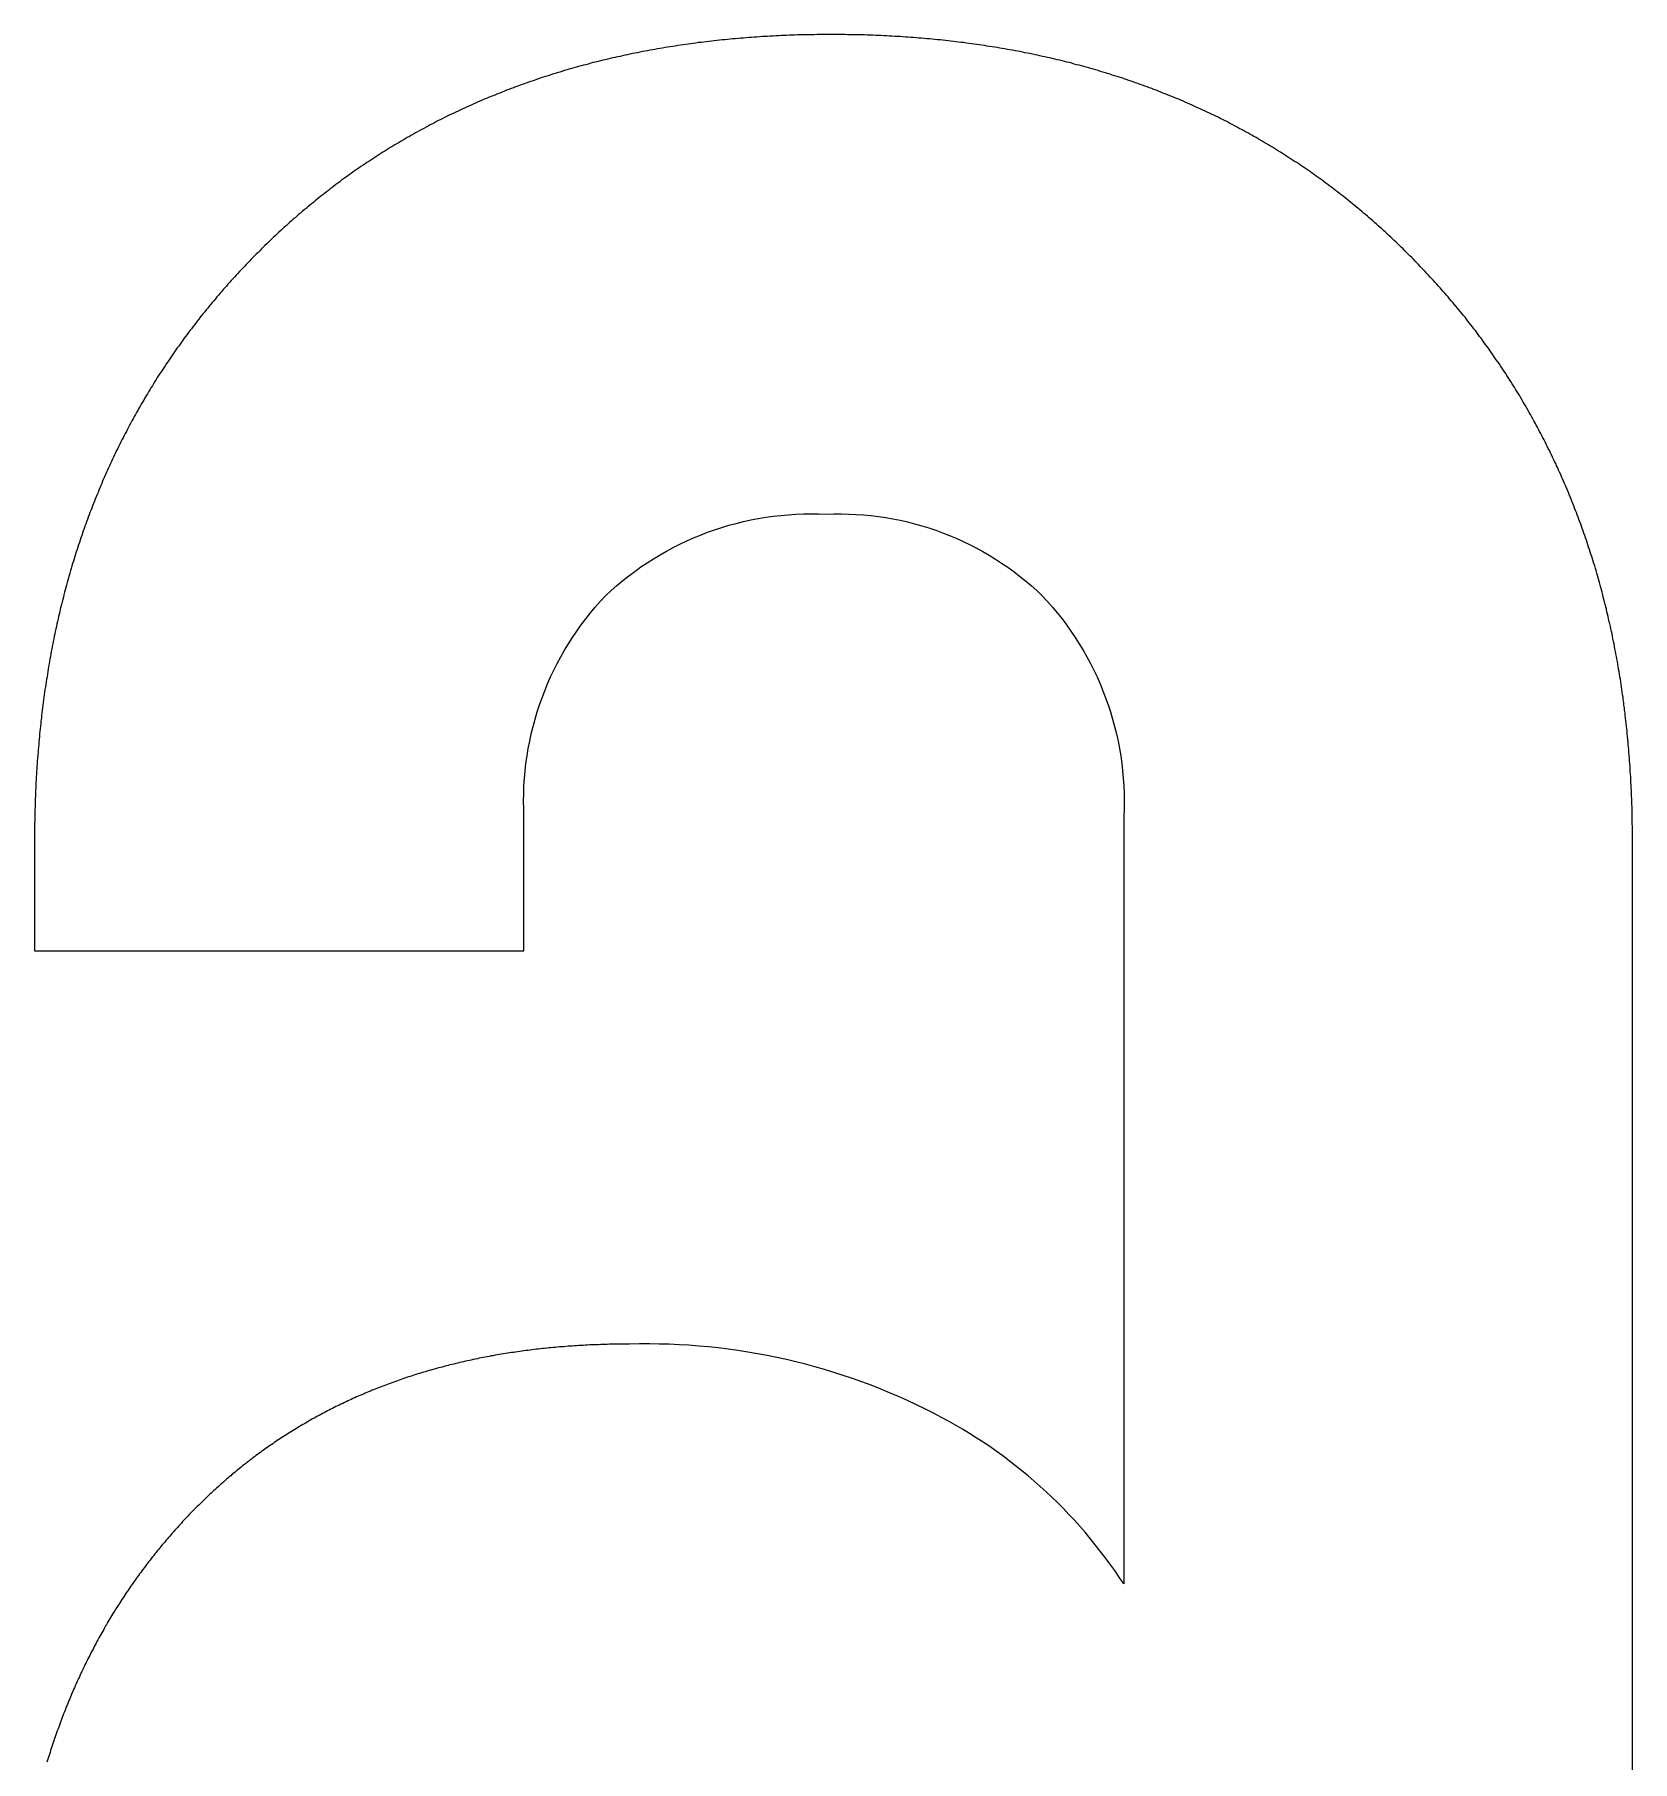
# Model space of a CAD drawing. Header units: millimetres. Extents: x -37 to 1379, y -2 to 984.
# Drawn here: x 94.35 to 106.24, y 429.94 to 442.79 of the extents above; entities that cross this region are included whole.
import ezdxf

# ---------------------------------------------------------------- set-up
doc = ezdxf.new("R2010")
doc.units = ezdxf.units.MM
doc.layers.get('0').update_dxf_attribs({"lineweight": 25, "true_color": 0xffffff})

msp = doc.modelspace()

# ---------------------------------------------------------------- linework, layer by layer
at = {"color": 5, "true_color": 0x0000ff, "flags": 128}
msp.add_lwpolyline([(106.24, 423.079), (106.24, 436.793), (106.24, 436.814), (106.24, 436.835), (106.24, 436.856), (106.24, 436.877), (106.24, 436.898), (106.239, 436.918), (106.239, 436.939), (106.239, 436.96), (106.238, 436.98), (106.238, 437.001), (106.237, 437.022), (106.237, 437.042), (106.236, 437.063), (106.235, 437.083), (106.235, 437.104), (106.234, 437.124), (106.233, 437.145), (106.232, 437.165), (106.231, 437.185), (106.23, 437.206), (106.229, 437.226), (106.228, 437.246), (106.227, 437.266), (106.226, 437.287), (106.224, 437.307), (106.223, 437.327), (106.222, 437.347), (106.221, 437.367), (106.219, 437.387), (106.218, 437.407), (106.216, 437.427), (106.214, 437.447), (106.213, 437.467), (106.211, 437.487), (106.209, 437.507), (106.208, 437.527), (106.206, 437.546), (106.204, 437.566), (106.202, 437.586), (106.2, 437.606), (106.198, 437.625), (106.196, 437.645), (106.194, 437.664), (106.192, 437.684), (106.189, 437.704), (106.187, 437.723), (106.185, 437.743), (106.182, 437.762), (106.18, 437.781), (106.177, 437.801), (106.175, 437.82), (106.172, 437.84), (106.17, 437.859), (106.167, 437.878), (106.164, 437.897), (106.162, 437.917), (106.159, 437.936), (106.156, 437.955), (106.153, 437.974), (106.15, 437.993), (106.147, 438.012), (106.144, 438.031), (106.141, 438.05), (106.137, 438.069), (106.134, 438.088), (106.131, 438.107), (106.128, 438.126), (106.124, 438.145), (106.121, 438.163), (106.117, 438.182), (106.114, 438.201), (106.11, 438.22), (106.107, 438.238), (106.103, 438.257), (106.099, 438.275), (106.095, 438.294), (106.092, 438.313), (106.088, 438.331), (106.084, 438.35), (106.08, 438.368), (106.076, 438.387), (106.072, 438.405), (106.067, 438.423), (106.063, 438.442), (106.059, 438.46), (106.055, 438.478), (106.05, 438.496), (106.046, 438.515), (106.042, 438.533), (106.037, 438.551), (106.033, 438.569), (106.028, 438.587), (106.023, 438.605), (106.019, 438.623), (106.014, 438.641), (106.009, 438.659), (106.004, 438.677), (105.999, 438.695), (105.994, 438.713), (105.989, 438.731), (105.984, 438.748), (105.979, 438.766), (105.974, 438.784), (105.969, 438.802), (105.964, 438.819), (105.959, 438.837), (105.953, 438.855), (105.948, 438.872), (105.942, 438.89), (105.937, 438.907), (105.931, 438.925), (105.926, 438.942), (105.92, 438.96), (105.914, 438.977), (105.909, 438.994), (105.903, 439.012), (105.897, 439.029), (105.891, 439.046), (105.885, 439.064), (105.879, 439.081), (105.873, 439.098), (105.867, 439.115), (105.861, 439.132), (105.855, 439.149), (105.848, 439.166), (105.842, 439.184), (105.836, 439.201), (105.829, 439.217), (105.823, 439.234), (105.817, 439.251), (105.81, 439.268), (105.803, 439.285), (105.797, 439.302), (105.79, 439.319), (105.783, 439.335), (105.777, 439.352), (105.77, 439.369), (105.763, 439.385), (105.756, 439.402), (105.749, 439.419), (105.742, 439.435), (105.735, 439.452), (105.728, 439.468), (105.72, 439.485), (105.713, 439.501), (105.706, 439.518), (105.698, 439.534), (105.691, 439.55), (105.684, 439.567), (105.676, 439.583), (105.669, 439.599), (105.661, 439.615), (105.653, 439.632), (105.646, 439.648), (105.638, 439.664), (105.63, 439.68), (105.622, 439.696), (105.614, 439.712), (105.606, 439.728), (105.598, 439.744), (105.59, 439.76), (105.582, 439.776), (105.574, 439.792), (105.566, 439.808), (105.558, 439.823), (105.549, 439.839), (105.541, 439.855), (105.533, 439.871), (105.524, 439.886), (105.516, 439.902), (105.507, 439.918), (105.499, 439.933), (105.49, 439.949), (105.481, 439.964), (105.472, 439.98), (105.464, 439.995), (105.455, 440.011), (105.446, 440.026), (105.437, 440.042), (105.428, 440.057), (105.419, 440.072), (105.41, 440.088), (105.401, 440.103), (105.391, 440.118), (105.382, 440.133), (105.373, 440.148), (105.364, 440.163), (105.354, 440.179), (105.345, 440.194), (105.335, 440.209), (105.326, 440.224), (105.316, 440.239), (105.306, 440.254), (105.297, 440.269), (105.287, 440.283), (105.277, 440.298), (105.267, 440.313), (105.257, 440.328), (105.247, 440.343), (105.237, 440.357), (105.227, 440.372), (105.217, 440.387), (105.207, 440.401), (105.197, 440.416), (105.187, 440.431), (105.176, 440.445), (105.166, 440.46), (105.156, 440.474), (105.145, 440.489), (105.135, 440.503), (105.124, 440.517), (105.114, 440.532), (105.103, 440.546), (105.092, 440.56), (105.081, 440.575), (105.071, 440.589), (105.06, 440.603), (105.049, 440.617), (105.038, 440.631), (105.027, 440.645), (105.016, 440.66), (105.005, 440.674), (104.994, 440.688), (104.982, 440.702), (104.971, 440.716), (104.96, 440.729), (104.948, 440.743), (104.937, 440.757), (104.926, 440.771), (104.914, 440.785), (104.903, 440.799), (104.891, 440.812), (104.879, 440.826), (104.868, 440.84), (104.856, 440.853), (104.844, 440.867), (104.832, 440.881), (104.82, 440.894), (104.808, 440.908), (104.796, 440.921), (104.784, 440.935), (104.772, 440.948), (104.76, 440.961), (104.748, 440.975), (104.735, 440.988), (104.723, 441.001), (104.711, 441.015), (104.698, 441.028), (104.686, 441.041), (104.673, 441.054), (104.661, 441.067), (104.648, 441.081), (104.636, 441.094), (104.623, 441.107), (104.61, 441.12), (104.597, 441.133), (104.584, 441.146), (104.572, 441.159), (104.559, 441.171), (104.546, 441.184), (104.533, 441.197), (104.52, 441.21), (104.507, 441.222), (104.494, 441.235), (104.481, 441.247), (104.467, 441.26), (104.454, 441.272), (104.441, 441.285), (104.428, 441.297), (104.415, 441.309), (104.401, 441.322), (104.388, 441.334), (104.375, 441.346), (104.361, 441.358), (104.348, 441.37), (104.334, 441.382), (104.321, 441.394), (104.307, 441.406), (104.294, 441.418), (104.28, 441.429), (104.267, 441.441), (104.253, 441.453), (104.239, 441.464), (104.226, 441.476), (104.212, 441.488), (104.198, 441.499), (104.184, 441.511), (104.17, 441.522), (104.157, 441.533), (104.143, 441.544), (104.129, 441.556), (104.115, 441.567), (104.101, 441.578), (104.087, 441.589), (104.073, 441.6), (104.059, 441.611), (104.045, 441.622), (104.03, 441.633), (104.016, 441.644), (104.002, 441.654), (103.988, 441.665), (103.973, 441.676), (103.959, 441.686), (103.945, 441.697), (103.93, 441.708), (103.916, 441.718), (103.902, 441.728), (103.887, 441.739), (103.873, 441.749), (103.858, 441.759), (103.844, 441.77), (103.829, 441.78), (103.814, 441.79), (103.8, 441.8), (103.785, 441.81), (103.77, 441.82), (103.756, 441.83), (103.741, 441.84), (103.726, 441.849), (103.711, 441.859), (103.696, 441.869), (103.681, 441.879), (103.666, 441.888), (103.651, 441.898), (103.636, 441.907), (103.621, 441.917), (103.606, 441.926), (103.591, 441.935), (103.576, 441.945), (103.561, 441.954), (103.546, 441.963), (103.531, 441.972), (103.515, 441.981), (103.5, 441.99), (103.485, 441.999), (103.469, 442.008), (103.454, 442.017), (103.439, 442.026), (103.423, 442.035), (103.408, 442.044), (103.392, 442.052), (103.377, 442.061), (103.361, 442.07), (103.345, 442.078), (103.33, 442.087), (103.314, 442.095), (103.298, 442.103), (103.283, 442.112), (103.267, 442.12), (103.251, 442.128), (103.235, 442.137), (103.22, 442.145), (103.204, 442.153), (103.188, 442.161), (103.172, 442.169), (103.156, 442.177), (103.14, 442.185), (103.124, 442.192), (103.108, 442.2), (103.092, 442.208), (103.075, 442.216), (103.059, 442.223), (103.043, 442.231), (103.027, 442.238), (103.011, 442.246), (102.994, 442.253), (102.978, 442.261), (102.962, 442.268), (102.945, 442.275), (102.929, 442.282), (102.912, 442.29), (102.896, 442.297), (102.879, 442.304), (102.863, 442.311), (102.846, 442.318), (102.83, 442.325), (102.813, 442.332), (102.796, 442.338), (102.78, 442.345), (102.763, 442.352), (102.746, 442.358), (102.729, 442.365), (102.712, 442.372), (102.696, 442.378), (102.679, 442.385), (102.662, 442.391), (102.645, 442.397), (102.628, 442.404), (102.611, 442.41), (102.594, 442.416), (102.577, 442.422), (102.559, 442.428), (102.542, 442.435), (102.525, 442.441), (102.508, 442.446), (102.491, 442.452), (102.473, 442.458), (102.456, 442.464), (102.439, 442.47), (102.421, 442.475), (102.404, 442.481), (102.387, 442.487), (102.369, 442.492), (102.352, 442.498), (102.334, 442.503), (102.317, 442.509), (102.299, 442.514), (102.281, 442.519), (102.264, 442.525), (102.246, 442.53), (102.228, 442.535), (102.21, 442.54), (102.193, 442.545), (102.175, 442.55), (102.157, 442.555), (102.139, 442.56), (102.121, 442.565), (102.103, 442.569), (102.085, 442.574), (102.067, 442.579), (102.049, 442.584), (102.031, 442.588), (102.013, 442.593), (101.995, 442.597), (101.977, 442.602), (101.959, 442.606), (101.94, 442.61), (101.922, 442.615), (101.904, 442.619), (101.886, 442.623), (101.867, 442.627), (101.849, 442.631), (101.83, 442.635), (101.812, 442.639), (101.794, 442.643), (101.775, 442.647), (101.756, 442.651), (101.738, 442.655), (101.719, 442.658), (101.701, 442.662), (101.682, 442.666), (101.663, 442.669), (101.645, 442.673), (101.626, 442.676), (101.607, 442.68), (101.588, 442.683), (101.569, 442.686), (101.55, 442.69), (101.532, 442.693), (101.513, 442.696), (101.494, 442.699), (101.475, 442.702), (101.456, 442.705), (101.436, 442.708), (101.417, 442.711), (101.398, 442.714), (101.379, 442.717), (101.36, 442.719), (101.341, 442.722), (101.321, 442.725), (101.302, 442.727), (101.283, 442.73), (101.263, 442.733), (101.244, 442.735), (101.225, 442.737), (101.205, 442.74), (101.186, 442.742), (101.166, 442.744), (101.146, 442.747), (101.127, 442.749), (101.107, 442.751), (101.088, 442.753), (101.068, 442.755), (101.048, 442.757), (101.029, 442.759), (101.009, 442.761), (100.989, 442.762), (100.969, 442.764), (100.949, 442.766), (100.929, 442.767), (100.909, 442.769), (100.889, 442.771), (100.869, 442.772), (100.849, 442.774), (100.829, 442.775), (100.809, 442.776), (100.789, 442.778), (100.769, 442.779), (100.749, 442.78), (100.729, 442.781), (100.708, 442.782), (100.688, 442.783), (100.668, 442.784), (100.647, 442.785), (100.627, 442.786), (100.607, 442.787), (100.586, 442.788), (100.566, 442.788), (100.545, 442.789), (100.525, 442.79), (100.504, 442.79), (100.484, 442.791), (100.463, 442.791), (100.442, 442.792), (100.422, 442.792), (100.401, 442.792), (100.38, 442.793), (100.359, 442.793), (100.339, 442.793), (100.318, 442.793), (100.297, 442.793), (100.276, 442.793), (100.255, 442.793), (100.234, 442.793), (100.213, 442.793), (100.192, 442.793), (100.172, 442.793), (100.151, 442.792), (100.13, 442.792), (100.109, 442.792), (100.089, 442.791), (100.068, 442.791), (100.048, 442.79), (100.027, 442.79), (100.007, 442.789), (99.986, 442.788), (99.966, 442.788), (99.945, 442.787), (99.925, 442.786), (99.904, 442.785), (99.884, 442.784), (99.864, 442.783), (99.844, 442.782), (99.823, 442.781), (99.803, 442.78), (99.783, 442.779), (99.763, 442.778), (99.743, 442.776), (99.723, 442.775), (99.703, 442.774), (99.683, 442.772), (99.663, 442.771), (99.643, 442.769), (99.623, 442.767), (99.603, 442.766), (99.583, 442.764), (99.563, 442.762), (99.543, 442.761), (99.524, 442.759), (99.504, 442.757), (99.484, 442.755), (99.465, 442.753), (99.445, 442.751), (99.425, 442.749), (99.406, 442.747), (99.386, 442.744), (99.367, 442.742), (99.347, 442.74), (99.328, 442.737), (99.308, 442.735), (99.289, 442.733), (99.27, 442.73), (99.25, 442.727), (99.231, 442.725), (99.212, 442.722), (99.193, 442.719), (99.174, 442.717), (99.154, 442.714), (99.135, 442.711), (99.116, 442.708), (99.097, 442.705), (99.078, 442.702), (99.059, 442.699), (99.04, 442.696), (99.021, 442.693), (99.002, 442.69), (98.984, 442.686), (98.965, 442.683), (98.946, 442.68), (98.927, 442.676), (98.909, 442.673), (98.89, 442.669), (98.871, 442.666), (98.853, 442.662), (98.834, 442.658), (98.815, 442.655), (98.797, 442.651), (98.778, 442.647), (98.76, 442.643), (98.741, 442.639), (98.723, 442.635), (98.705, 442.631), (98.686, 442.627), (98.668, 442.623), (98.65, 442.619), (98.632, 442.615), (98.613, 442.61), (98.595, 442.606), (98.577, 442.602), (98.559, 442.597), (98.541, 442.593), (98.523, 442.588), (98.505, 442.584), (98.487, 442.579), (98.469, 442.574), (98.451, 442.569), (98.433, 442.565), (98.415, 442.56), (98.397, 442.555), (98.379, 442.55), (98.362, 442.545), (98.344, 442.54), (98.326, 442.535), (98.309, 442.53), (98.291, 442.525), (98.273, 442.519), (98.256, 442.514), (98.238, 442.509), (98.221, 442.503), (98.203, 442.498), (98.186, 442.492), (98.169, 442.487), (98.151, 442.481), (98.134, 442.475), (98.116, 442.47), (98.099, 442.464), (98.082, 442.458), (98.065, 442.452), (98.048, 442.446), (98.03, 442.441), (98.013, 442.435), (97.996, 442.428), (97.979, 442.422), (97.962, 442.416), (97.945, 442.41), (97.928, 442.404), (97.911, 442.397), (97.894, 442.391), (97.878, 442.385), (97.861, 442.378), (97.844, 442.372), (97.827, 442.365), (97.81, 442.358), (97.794, 442.352), (97.777, 442.345), (97.76, 442.338), (97.744, 442.332), (97.727, 442.325), (97.711, 442.318), (97.694, 442.311), (97.678, 442.304), (97.661, 442.297), (97.645, 442.29), (97.629, 442.282), (97.612, 442.275), (97.596, 442.268), (97.58, 442.261), (97.563, 442.253), (97.547, 442.246), (97.531, 442.238), (97.515, 442.231), (97.499, 442.223), (97.483, 442.216), (97.467, 442.208), (97.45, 442.2), (97.434, 442.192), (97.419, 442.185), (97.403, 442.177), (97.387, 442.169), (97.371, 442.161), (97.355, 442.153), (97.339, 442.145), (97.323, 442.137), (97.308, 442.128), (97.292, 442.12), (97.276, 442.112), (97.261, 442.103), (97.245, 442.095), (97.23, 442.087), (97.214, 442.078), (97.198, 442.07), (97.183, 442.061), (97.168, 442.052), (97.152, 442.044), (97.137, 442.035), (97.121, 442.026), (97.106, 442.017), (97.091, 442.008), (97.076, 441.999), (97.06, 441.99), (97.045, 441.981), (97.03, 441.972), (97.015, 441.963), (97, 441.954), (96.985, 441.945), (96.97, 441.935), (96.955, 441.926), (96.94, 441.917), (96.925, 441.907), (96.91, 441.898), (96.895, 441.888), (96.88, 441.879), (96.865, 441.869), (96.851, 441.859), (96.836, 441.849), (96.821, 441.84), (96.807, 441.83), (96.792, 441.82), (96.777, 441.81), (96.763, 441.8), (96.748, 441.79), (96.734, 441.78), (96.719, 441.77), (96.705, 441.759), (96.69, 441.749), (96.676, 441.739), (96.662, 441.728), (96.647, 441.718), (96.633, 441.708), (96.619, 441.697), (96.605, 441.686), (96.59, 441.676), (96.576, 441.665), (96.562, 441.654), (96.548, 441.644), (96.534, 441.633), (96.52, 441.622), (96.506, 441.611), (96.492, 441.6), (96.478, 441.589), (96.464, 441.578), (96.45, 441.567), (96.436, 441.556), (96.423, 441.544), (96.409, 441.533), (96.395, 441.522), (96.381, 441.511), (96.368, 441.499), (96.354, 441.488), (96.34, 441.476), (96.327, 441.464), (96.313, 441.453), (96.3, 441.441), (96.286, 441.429), (96.273, 441.418), (96.259, 441.406), (96.246, 441.394), (96.233, 441.382), (96.219, 441.37), (96.206, 441.358), (96.193, 441.346), (96.18, 441.334), (96.166, 441.322), (96.153, 441.309), (96.14, 441.297), (96.127, 441.285), (96.114, 441.272), (96.101, 441.26), (96.088, 441.247), (96.075, 441.235), (96.062, 441.222), (96.049, 441.21), (96.036, 441.197), (96.023, 441.184), (96.011, 441.171), (95.998, 441.159), (95.985, 441.146), (95.972, 441.133), (95.96, 441.12), (95.947, 441.107), (95.934, 441.094), (95.922, 441.081), (95.909, 441.067), (95.897, 441.054), (95.885, 441.041), (95.872, 441.028), (95.86, 441.015), (95.848, 441.001), (95.836, 440.988), (95.824, 440.975), (95.811, 440.961), (95.799, 440.948), (95.787, 440.935), (95.776, 440.921), (95.764, 440.908), (95.752, 440.894), (95.74, 440.881), (95.728, 440.867), (95.717, 440.853), (95.705, 440.84), (95.693, 440.826), (95.682, 440.812), (95.67, 440.799), (95.659, 440.785), (95.648, 440.771), (95.636, 440.757), (95.625, 440.743), (95.614, 440.729), (95.603, 440.716), (95.591, 440.702), (95.58, 440.688), (95.569, 440.674), (95.558, 440.66), (95.547, 440.645), (95.537, 440.631), (95.526, 440.617), (95.515, 440.603), (95.504, 440.589), (95.493, 440.575), (95.483, 440.56), (95.472, 440.546), (95.462, 440.532), (95.451, 440.517), (95.441, 440.503), (95.43, 440.489), (95.42, 440.474), (95.41, 440.46), (95.4, 440.445), (95.389, 440.431), (95.379, 440.416), (95.369, 440.401), (95.359, 440.387), (95.349, 440.372), (95.339, 440.357), (95.329, 440.343), (95.319, 440.328), (95.31, 440.313), (95.3, 440.298), (95.29, 440.283), (95.281, 440.269), (95.271, 440.254), (95.261, 440.239), (95.252, 440.224), (95.242, 440.209), (95.233, 440.194), (95.224, 440.179), (95.214, 440.163), (95.205, 440.148), (95.196, 440.133), (95.187, 440.118), (95.178, 440.103), (95.169, 440.088), (95.16, 440.072), (95.151, 440.057), (95.142, 440.042), (95.133, 440.026), (95.124, 440.011), (95.115, 439.995), (95.107, 439.98), (95.098, 439.964), (95.089, 439.949), (95.081, 439.933), (95.072, 439.918), (95.064, 439.902), (95.055, 439.886), (95.047, 439.871), (95.039, 439.855), (95.031, 439.839), (95.022, 439.823), (95.014, 439.808), (95.006, 439.792), (94.998, 439.776), (94.99, 439.76), (94.982, 439.744), (94.974, 439.728), (94.966, 439.712), (94.958, 439.696), (94.951, 439.68), (94.943, 439.664), (94.935, 439.648), (94.928, 439.632), (94.92, 439.615), (94.913, 439.599), (94.905, 439.583), (94.898, 439.567), (94.89, 439.55), (94.883, 439.534), (94.876, 439.518), (94.869, 439.501), (94.861, 439.485), (94.854, 439.468), (94.847, 439.452), (94.84, 439.435), (94.833, 439.419), (94.826, 439.402), (94.82, 439.385), (94.813, 439.369), (94.806, 439.352), (94.799, 439.335), (94.793, 439.319), (94.786, 439.302), (94.779, 439.285), (94.773, 439.268), (94.766, 439.251), (94.76, 439.234), (94.754, 439.217), (94.747, 439.201), (94.741, 439.184), (94.735, 439.166), (94.729, 439.149), (94.722, 439.132), (94.716, 439.115), (94.71, 439.098), (94.704, 439.081), (94.698, 439.064), (94.693, 439.046), (94.687, 439.029), (94.681, 439.012), (94.675, 438.994), (94.67, 438.977), (94.664, 438.96), (94.658, 438.942), (94.653, 438.925), (94.647, 438.907), (94.642, 438.89), (94.637, 438.872), (94.631, 438.855), (94.626, 438.837), (94.621, 438.819), (94.615, 438.802), (94.61, 438.784), (94.605, 438.766), (94.6, 438.748), (94.595, 438.731), (94.59, 438.713), (94.585, 438.695), (94.581, 438.677), (94.576, 438.659), (94.571, 438.641), (94.566, 438.623), (94.562, 438.605), (94.557, 438.587), (94.553, 438.569), (94.548, 438.551), (94.544, 438.533), (94.539, 438.515), (94.535, 438.496), (94.531, 438.478), (94.526, 438.46), (94.522, 438.442), (94.518, 438.423), (94.514, 438.405), (94.51, 438.387), (94.506, 438.368), (94.502, 438.35), (94.498, 438.331), (94.494, 438.313), (94.491, 438.294), (94.487, 438.275), (94.483, 438.257), (94.479, 438.238), (94.476, 438.22), (94.472, 438.201), (94.469, 438.182), (94.465, 438.163), (94.462, 438.145), (94.459, 438.126), (94.455, 438.107), (94.452, 438.088), (94.449, 438.069), (94.446, 438.05), (94.443, 438.031), (94.44, 438.012), (94.437, 437.993), (94.434, 437.974), (94.431, 437.955), (94.428, 437.936), (94.425, 437.917), (94.422, 437.897), (94.42, 437.878), (94.417, 437.859), (94.414, 437.84), (94.412, 437.82), (94.409, 437.801), (94.407, 437.781), (94.404, 437.762), (94.402, 437.743), (94.4, 437.723), (94.398, 437.704), (94.395, 437.684), (94.393, 437.664), (94.391, 437.645), (94.389, 437.625), (94.387, 437.606), (94.385, 437.586), (94.383, 437.566), (94.381, 437.546), (94.379, 437.527), (94.378, 437.507), (94.376, 437.487), (94.374, 437.467), (94.373, 437.447), (94.371, 437.427), (94.37, 437.407), (94.368, 437.387), (94.367, 437.367), (94.365, 437.347), (94.364, 437.327), (94.363, 437.307), (94.362, 437.287), (94.36, 437.266), (94.359, 437.246), (94.358, 437.226), (94.357, 437.206), (94.356, 437.185), (94.355, 437.165), (94.354, 437.145), (94.354, 437.124), (94.353, 437.104), (94.352, 437.083), (94.351, 437.063), (94.351, 437.042), (94.35, 437.022), (94.35, 437.001), (94.349, 436.98), (94.349, 436.96), (94.349, 436.939), (94.348, 436.918), (94.348, 436.898), (94.348, 436.877), (94.348, 436.856), (94.347, 436.835), (94.347, 436.814), (94.347, 436.793), (94.347, 435.972), (97.99, 435.972), (97.99, 436.972, -0.205579), (98.597, 438.615, -0.205579), (100.24, 439.222, -0.206096), (101.847, 438.615, -0.205579), (102.454, 436.972), (102.454, 431.258, 0.130843), (101.044, 432.526, 0.12682), (98.776, 433.043), (98.759, 433.043), (98.742, 433.043), (98.726, 433.043), (98.709, 433.043), (98.693, 433.043), (98.676, 433.043), (98.659, 433.042), (98.643, 433.042), (98.626, 433.042), (98.61, 433.041), (98.593, 433.041), (98.577, 433.04), (98.561, 433.04), (98.544, 433.039), (98.528, 433.039), (98.512, 433.038), (98.495, 433.037), (98.479, 433.037), (98.463, 433.036), (98.447, 433.035), (98.43, 433.034), (98.414, 433.033), (98.398, 433.032), (98.382, 433.031), (98.366, 433.03), (98.35, 433.029), (98.334, 433.028), (98.318, 433.027), (98.302, 433.026), (98.286, 433.024), (98.27, 433.023), (98.254, 433.022), (98.239, 433.021), (98.223, 433.019), (98.207, 433.018), (98.191, 433.016), (98.175, 433.015), (98.16, 433.013), (98.144, 433.011), (98.128, 433.01), (98.113, 433.008), (98.097, 433.006), (98.082, 433.005), (98.066, 433.003), (98.051, 433.001), (98.035, 432.999), (98.02, 432.997), (98.004, 432.995), (97.989, 432.993), (97.974, 432.991), (97.958, 432.989), (97.943, 432.987), (97.928, 432.984), (97.912, 432.982), (97.897, 432.98), (97.882, 432.978), (97.867, 432.975), (97.852, 432.973), (97.837, 432.97), (97.821, 432.968), (97.806, 432.965), (97.791, 432.963), (97.776, 432.96), (97.761, 432.957), (97.746, 432.955), (97.732, 432.952), (97.717, 432.949), (97.702, 432.946), (97.687, 432.943), (97.672, 432.941), (97.657, 432.938), (97.643, 432.935), (97.628, 432.932), (97.613, 432.928), (97.598, 432.925), (97.584, 432.922), (97.569, 432.919), (97.555, 432.916), (97.54, 432.912), (97.526, 432.909), (97.511, 432.906), (97.497, 432.902), (97.482, 432.899), (97.468, 432.895), (97.453, 432.892), (97.439, 432.888), (97.425, 432.885), (97.41, 432.881), (97.396, 432.877), (97.382, 432.873), (97.368, 432.87), (97.353, 432.866), (97.339, 432.862), (97.325, 432.858), (97.311, 432.854), (97.297, 432.85), (97.283, 432.846), (97.269, 432.842), (97.255, 432.838), (97.241, 432.834), (97.227, 432.829), (97.213, 432.825), (97.199, 432.821), (97.185, 432.816), (97.171, 432.812), (97.157, 432.808), (97.144, 432.803), (97.13, 432.799), (97.116, 432.794), (97.103, 432.789), (97.089, 432.785), (97.075, 432.78), (97.062, 432.775), (97.048, 432.771), (97.034, 432.766), (97.021, 432.761), (97.007, 432.756), (96.994, 432.751), (96.98, 432.746), (96.967, 432.741), (96.954, 432.736), (96.94, 432.731), (96.927, 432.726), (96.914, 432.721), (96.9, 432.716), (96.887, 432.71), (96.874, 432.705), (96.861, 432.7), (96.848, 432.694), (96.834, 432.689), (96.821, 432.683), (96.808, 432.678), (96.795, 432.672), (96.782, 432.667), (96.769, 432.661), (96.756, 432.655), (96.743, 432.65), (96.73, 432.644), (96.717, 432.638), (96.705, 432.632), (96.692, 432.626), (96.679, 432.62), (96.666, 432.614), (96.653, 432.608), (96.641, 432.602), (96.628, 432.596), (96.615, 432.59), (96.603, 432.584), (96.59, 432.578), (96.577, 432.571), (96.565, 432.565), (96.552, 432.559), (96.54, 432.552), (96.527, 432.546), (96.515, 432.539), (96.502, 432.533), (96.49, 432.526), (96.478, 432.52), (96.465, 432.513), (96.453, 432.506), (96.441, 432.5), (96.429, 432.493), (96.416, 432.486), (96.404, 432.479), (96.392, 432.472), (96.38, 432.465), (96.368, 432.458), (96.356, 432.451), (96.344, 432.444), (96.332, 432.437), (96.32, 432.43), (96.308, 432.423), (96.296, 432.415), (96.284, 432.408), (96.272, 432.401), (96.26, 432.393), (96.248, 432.386), (96.236, 432.379), (96.224, 432.371), (96.213, 432.364), (96.201, 432.356), (96.189, 432.348), (96.178, 432.341), (96.166, 432.333), (96.154, 432.325), (96.143, 432.318), (96.131, 432.31), (96.12, 432.302), (96.108, 432.294), (96.097, 432.286), (96.085, 432.278), (96.074, 432.27), (96.062, 432.262), (96.051, 432.254), (96.04, 432.246), (96.028, 432.237), (96.017, 432.229), (96.006, 432.221), (95.995, 432.213), (95.984, 432.204), (95.972, 432.196), (95.961, 432.187), (95.95, 432.179), (95.939, 432.17), (95.928, 432.162), (95.917, 432.153), (95.906, 432.144), (95.895, 432.136), (95.884, 432.127), (95.873, 432.118), (95.862, 432.109), (95.851, 432.1), (95.84, 432.091), (95.83, 432.083), (95.819, 432.074), (95.808, 432.064), (95.797, 432.055), (95.787, 432.046), (95.776, 432.037), (95.765, 432.028), (95.755, 432.019), (95.744, 432.009), (95.734, 432), (95.723, 431.991), (95.713, 431.981), (95.702, 431.972), (95.692, 431.962), (95.681, 431.953), (95.671, 431.943), (95.661, 431.933), (95.65, 431.924), (95.64, 431.914), (95.63, 431.904), (95.619, 431.895), (95.609, 431.885), (95.599, 431.875), (95.589, 431.865), (95.579, 431.855), (95.569, 431.845), (95.558, 431.835), (95.548, 431.825), (95.538, 431.815), (95.528, 431.804), (95.518, 431.794), (95.508, 431.784), (95.499, 431.774), (95.489, 431.763), (95.479, 431.753), (95.469, 431.743), (95.459, 431.732), (95.449, 431.722), (95.44, 431.711), (95.43, 431.7), (95.42, 431.69), (95.411, 431.679), (95.401, 431.668), (95.391, 431.658), (95.382, 431.647), (95.372, 431.636), (95.363, 431.625), (95.353, 431.614), (95.344, 431.603), (95.334, 431.592), (95.325, 431.581), (95.316, 431.57), (95.306, 431.559), (95.297, 431.548), (95.288, 431.537), (95.279, 431.526), (95.27, 431.515), (95.261, 431.504), (95.252, 431.493), (95.243, 431.481), (95.234, 431.47), (95.225, 431.459), (95.216, 431.448), (95.207, 431.436), (95.198, 431.425), (95.189, 431.413), (95.181, 431.402), (95.172, 431.39), (95.163, 431.379), (95.155, 431.367), (95.146, 431.356), (95.138, 431.344), (95.129, 431.333), (95.121, 431.321), (95.112, 431.309), (95.104, 431.298), (95.095, 431.286), (95.087, 431.274), (95.079, 431.262), (95.07, 431.25), (95.062, 431.239), (95.054, 431.227), (95.046, 431.215), (95.038, 431.203), (95.03, 431.191), (95.022, 431.179), (95.014, 431.167), (95.006, 431.155), (94.998, 431.143), (94.99, 431.13), (94.982, 431.118), (94.974, 431.106), (94.967, 431.094), (94.959, 431.082), (94.951, 431.069), (94.944, 431.057), (94.936, 431.045), (94.928, 431.032), (94.921, 431.02), (94.913, 431.007), (94.906, 430.995), (94.898, 430.982), (94.891, 430.97), (94.884, 430.957), (94.876, 430.945), (94.869, 430.932), (94.862, 430.919), (94.855, 430.907), (94.847, 430.894), (94.84, 430.881), (94.833, 430.869), (94.826, 430.856), (94.819, 430.843), (94.812, 430.83), (94.805, 430.817), (94.798, 430.804), (94.792, 430.791), (94.785, 430.778), (94.778, 430.765), (94.771, 430.752), (94.764, 430.739), (94.758, 430.726), (94.751, 430.713), (94.745, 430.7), (94.738, 430.687), (94.731, 430.674), (94.725, 430.66), (94.718, 430.647), (94.712, 430.634), (94.706, 430.62), (94.699, 430.607), (94.693, 430.594), (94.687, 430.58), (94.681, 430.567), (94.674, 430.553), (94.668, 430.54), (94.662, 430.526), (94.656, 430.513), (94.65, 430.499), (94.644, 430.485), (94.638, 430.472), (94.632, 430.458), (94.626, 430.444), (94.62, 430.431), (94.615, 430.417), (94.609, 430.403), (94.603, 430.389), (94.597, 430.375), (94.592, 430.361), (94.586, 430.347), (94.581, 430.333), (94.575, 430.319), (94.57, 430.305), (94.564, 430.291), (94.559, 430.277), (94.553, 430.263), (94.548, 430.249), (94.543, 430.235), (94.537, 430.221), (94.532, 430.206), (94.527, 430.192), (94.522, 430.178), (94.516, 430.164), (94.511, 430.149), (94.506, 430.135), (94.501, 430.12), (94.496, 430.106), (94.491, 430.091), (94.486, 430.077), (94.482, 430.062), (94.477, 430.048), (94.472, 430.033), (94.467, 430.019), (94.463, 430.004), (94.458, 429.989), (94.453, 429.975), (94.449, 429.96), (94.444, 429.945), (94.439, 429.93)], format="xyb", dxfattribs=at)

doc.saveas('drawing.dxf')
